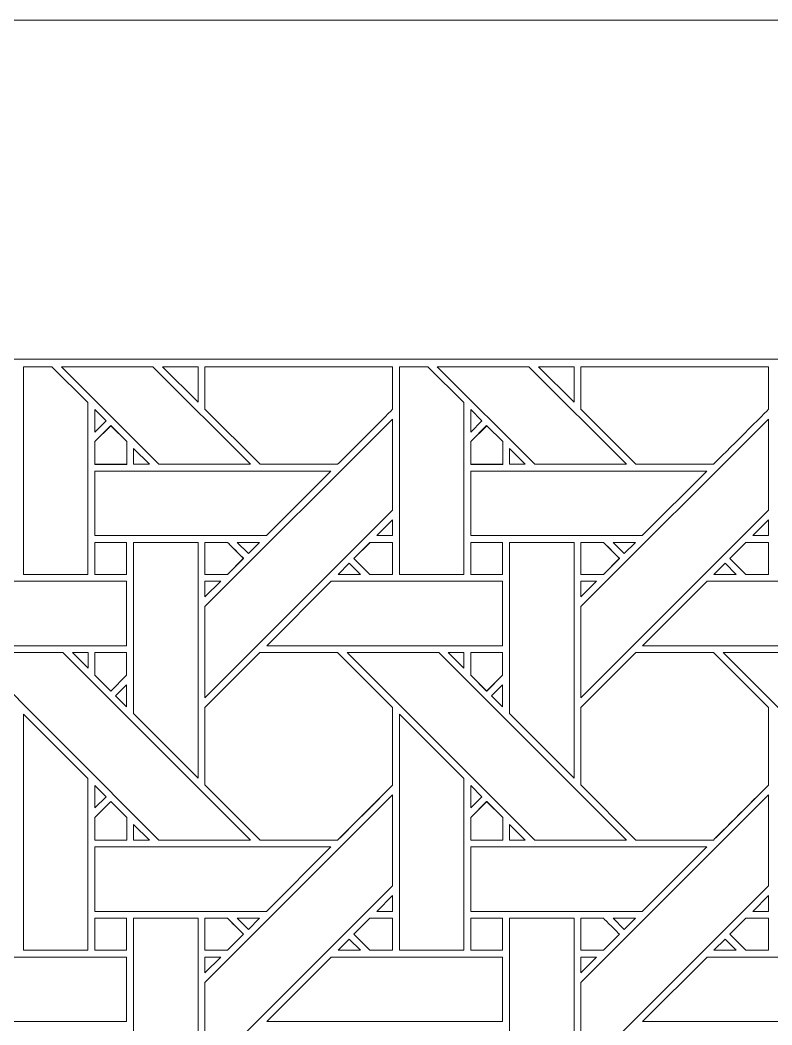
# Model space of a CAD drawing. Header units: inches. Extents: x 4.4 to 20.4, y 1.1 to 17.1.
# Drawn here: x 6.462 to 8.359, y 14.558 to 17.095 of the extents above; entities that cross this region are included whole.
import ezdxf

# ---------------------------------------------------------------- set-up
doc = ezdxf.new("R2010")
doc.units = ezdxf.units.IN
doc.header["$MEASUREMENT"] = 0
doc.layers.add('Design', color=7, linetype='Continuous', lineweight=0)

msp = doc.modelspace()

# ---------------------------------------------------------------- linework, layer by layer
at = {"layer": 'Design'}
for points, knots in [([(4.3829, 17.0948), (4.3829, 17.0948), (4.3829, 1.0948), (4.3829, 1.0948), (4.3829, 1.0948), (20.3829, 1.0948), (20.3829, 1.0948), (20.3829, 1.0948), (20.3829, 17.0948), (20.3829, 17.0948), (20.3829, 17.0948), (4.3829, 17.0948), (4.3829, 17.0948)], [0, 0, 0, 0, 1, 1, 1, 2, 2, 2, 3, 3, 3, 4, 4, 4, 4]), ([(19.3728, 16.2388), (19.3728, 16.2388), (5.2388, 16.2388), (5.2388, 16.2388), (5.2388, 16.2388), (5.2388, 1.9507), (5.2388, 1.9507), (5.2388, 1.9507), (19.5269, 1.9507), (19.5269, 1.9507), (19.5269, 1.9507), (19.5269, 16.2388), (19.5269, 16.2388), (19.5269, 16.2388), (19.3728, 16.2388), (19.3728, 16.2388)], [0, 0, 0, 0, 1, 1, 1, 2, 2, 2, 3, 3, 3, 4, 4, 4, 5, 5, 5, 5]), ([(6.6329, 15.6955), (6.6329, 15.6955), (6.4701, 15.6955), (6.4701, 15.6955), (6.4701, 15.6955), (6.4701, 16.2198), (6.4701, 16.2198), (6.4701, 16.2198), (6.5419, 16.2198), (6.5419, 16.2198), (6.5419, 16.2198), (6.6329, 16.1292), (6.6329, 16.1292), (6.6329, 16.1292), (6.6329, 15.6955), (6.6329, 15.6955)], [0, 0, 0, 0, 1, 1, 1, 2, 2, 2, 3, 3, 3, 4, 4, 4, 5, 5, 5, 5]), ([(7.043, 15.9735), (7.043, 15.9735), (6.812, 15.9735), (6.812, 15.9735), (6.812, 15.9735), (6.5658, 16.2198), (6.5658, 16.2198), (6.5658, 16.2198), (6.7968, 16.2198), (6.7968, 16.2198), (6.7968, 16.2198), (7.043, 15.9735), (7.043, 15.9735)], [0, 0, 0, 0, 1, 1, 1, 2, 2, 2, 3, 3, 3, 4, 4, 4, 4]), ([(6.9109, 16.2198), (6.9109, 16.2198), (6.9109, 16.1299), (6.9109, 16.1299), (6.9109, 16.1299), (6.821, 16.2198), (6.821, 16.2198), (6.821, 16.2198), (6.9109, 16.2198), (6.9109, 16.2198)], [0, 0, 0, 0, 1, 1, 1, 2, 2, 2, 3, 3, 3, 3]), ([(7.4016, 16.2198), (7.4016, 16.2198), (7.4016, 16.1123), (7.4016, 16.1123), (7.3838, 16.0943), (7.2719, 15.9827), (7.2629, 15.9736), (7.2629, 15.9736), (7.0672, 15.9736), (7.0672, 15.9736), (7.0672, 15.9736), (6.928, 16.1128), (6.928, 16.1128), (6.928, 16.1128), (6.928, 16.2198), (6.928, 16.2198), (6.928, 16.2198), (7.4016, 16.2198), (7.4016, 16.2198)], [0, 0, 0, 0, 1, 1, 1, 2, 2, 2, 3, 3, 3, 4, 4, 4, 5, 5, 5, 6, 6, 6, 6]), ([(6.928, 16.2198), (6.928, 16.2198), (7.4016, 16.2198), (7.4016, 16.2198), (7.4016, 16.2198), (7.4016, 16.1123), (7.4016, 16.1123), (7.3838, 16.0944), (7.272, 15.9825), (7.263, 15.9735), (7.263, 15.9735), (7.0673, 15.9735), (7.0673, 15.9735), (7.0673, 15.9735), (6.928, 16.1128), (6.928, 16.1128), (6.928, 16.1128), (6.928, 16.2198), (6.928, 16.2198)], [0, 0, 0, 0, 1, 1, 1, 2, 2, 2, 3, 3, 3, 4, 4, 4, 5, 5, 5, 6, 6, 6, 6]), ([(7.5816, 15.6955), (7.5816, 15.6955), (7.4188, 15.6955), (7.4188, 15.6955), (7.4188, 15.6955), (7.4188, 16.2198), (7.4188, 16.2198), (7.4188, 16.2198), (7.4907, 16.2198), (7.4907, 16.2198), (7.4907, 16.2198), (7.5816, 16.1292), (7.5816, 16.1292), (7.5816, 16.1292), (7.5816, 15.6955), (7.5816, 15.6955)], [0, 0, 0, 0, 1, 1, 1, 2, 2, 2, 3, 3, 3, 4, 4, 4, 5, 5, 5, 5]), ([(7.9918, 15.9735), (7.9918, 15.9735), (7.7607, 15.9735), (7.7607, 15.9735), (7.7607, 15.9735), (7.5145, 16.2198), (7.5145, 16.2198), (7.5145, 16.2198), (7.7455, 16.2198), (7.7455, 16.2198), (7.7455, 16.2198), (7.9918, 15.9735), (7.9918, 15.9735)], [0, 0, 0, 0, 1, 1, 1, 2, 2, 2, 3, 3, 3, 4, 4, 4, 4]), ([(7.8596, 16.2198), (7.8596, 16.2198), (7.8596, 16.1299), (7.8596, 16.1299), (7.8596, 16.1299), (7.7698, 16.2198), (7.7698, 16.2198), (7.7698, 16.2198), (7.8596, 16.2198), (7.8596, 16.2198)], [0, 0, 0, 0, 1, 1, 1, 2, 2, 2, 3, 3, 3, 3]), ([(8.3504, 16.2198), (8.3504, 16.2198), (8.3504, 16.1123), (8.3504, 16.1123), (8.3326, 16.0943), (8.2206, 15.9827), (8.2116, 15.9736), (8.2116, 15.9736), (8.0159, 15.9736), (8.0159, 15.9736), (8.0159, 15.9736), (7.8767, 16.1128), (7.8767, 16.1128), (7.8767, 16.1128), (7.8767, 16.2198), (7.8767, 16.2198), (7.8767, 16.2198), (8.3504, 16.2198), (8.3504, 16.2198)], [0, 0, 0, 0, 1, 1, 1, 2, 2, 2, 3, 3, 3, 4, 4, 4, 5, 5, 5, 6, 6, 6, 6]), ([(7.8767, 16.2198), (7.8767, 16.2198), (8.3504, 16.2198), (8.3504, 16.2198), (8.3504, 16.2198), (8.3504, 16.1123), (8.3504, 16.1123), (8.3325, 16.0942), (8.2206, 15.9825), (8.2117, 15.9735), (8.2117, 15.9735), (8.016, 15.9735), (8.016, 15.9735), (8.016, 15.9735), (7.8767, 16.1128), (7.8767, 16.1128), (7.8767, 16.1128), (7.8767, 16.2198), (7.8767, 16.2198)], [0, 0, 0, 0, 1, 1, 1, 2, 2, 2, 3, 3, 3, 4, 4, 4, 5, 5, 5, 6, 6, 6, 6]), ([(6.6502, 16.0549), (6.6502, 16.0549), (6.6502, 16.1117), (6.6502, 16.1117), (6.6502, 16.1117), (6.6784, 16.0831), (6.6784, 16.0831), (6.6784, 16.0831), (6.6502, 16.0549), (6.6502, 16.0549)], [0, 0, 0, 0, 1, 1, 1, 2, 2, 2, 3, 3, 3, 3]), ([(7.5989, 16.0549), (7.5989, 16.0549), (7.5989, 16.1117), (7.5989, 16.1117), (7.5989, 16.1117), (7.6271, 16.0831), (7.6271, 16.0831), (7.6271, 16.0831), (7.5989, 16.0549), (7.5989, 16.0549)], [0, 0, 0, 0, 1, 1, 1, 2, 2, 2, 3, 3, 3, 3]), ([(7.4017, 16.0878), (7.4017, 16.0878), (7.4017, 15.8577), (7.4017, 15.8577), (7.4017, 15.8577), (6.928, 15.3841), (6.928, 15.3841), (6.928, 15.3841), (6.928, 15.6142), (6.928, 15.6142), (6.928, 15.6142), (7.4017, 16.0878), (7.4017, 16.0878)], [0, 0, 0, 0, 1, 1, 1, 2, 2, 2, 3, 3, 3, 4, 4, 4, 4]), ([(8.3504, 16.0878), (8.3504, 16.0878), (8.3504, 15.8577), (8.3504, 15.8577), (8.3504, 15.8577), (7.8768, 15.3841), (7.8768, 15.3841), (7.8768, 15.3841), (7.8768, 15.6142), (7.8768, 15.6142), (7.8768, 15.6142), (8.3504, 16.0878), (8.3504, 16.0878)], [0, 0, 0, 0, 1, 1, 1, 2, 2, 2, 3, 3, 3, 4, 4, 4, 4]), ([(6.6501, 15.9734), (6.6501, 15.9734), (6.6501, 16.0307), (6.6501, 16.0307), (6.6501, 16.0307), (6.6904, 16.071), (6.6904, 16.071), (6.6904, 16.071), (6.7307, 16.0307), (6.7307, 16.0307), (6.7307, 16.0307), (6.7307, 15.9734), (6.7307, 15.9734), (6.7307, 15.9734), (6.6501, 15.9734), (6.6501, 15.9734)], [0, 0, 0, 0, 1, 1, 1, 2, 2, 2, 3, 3, 3, 4, 4, 4, 5, 5, 5, 5]), ([(6.6905, 16.0709), (6.6905, 16.0709), (6.7308, 16.0306), (6.7308, 16.0306), (6.7308, 16.0306), (6.7308, 15.9733), (6.7308, 15.9733), (6.7308, 15.9733), (6.6502, 15.9733), (6.6502, 15.9733), (6.6502, 15.9733), (6.6502, 16.0306), (6.6502, 16.0306), (6.6502, 16.0306), (6.6905, 16.0709), (6.6905, 16.0709)], [0, 0, 0, 0, 1, 1, 1, 2, 2, 2, 3, 3, 3, 4, 4, 4, 5, 5, 5, 5]), ([(7.6795, 15.9734), (7.6795, 15.9734), (7.5988, 15.9734), (7.5988, 15.9734), (7.5988, 15.9734), (7.5988, 16.0307), (7.5988, 16.0307), (7.5988, 16.0307), (7.6391, 16.071), (7.6391, 16.071), (7.6391, 16.071), (7.6795, 16.0307), (7.6795, 16.0307), (7.6795, 16.0307), (7.6795, 15.9734), (7.6795, 15.9734)], [0, 0, 0, 0, 1, 1, 1, 2, 2, 2, 3, 3, 3, 4, 4, 4, 5, 5, 5, 5]), ([(7.6392, 16.0709), (7.6392, 16.0709), (7.6796, 16.0306), (7.6796, 16.0306), (7.6796, 16.0306), (7.6796, 15.9733), (7.6796, 15.9733), (7.6796, 15.9733), (7.5989, 15.9733), (7.5989, 15.9733), (7.5989, 15.9733), (7.5989, 16.0306), (7.5989, 16.0306), (7.5989, 16.0306), (7.6392, 16.0709), (7.6392, 16.0709)], [0, 0, 0, 0, 1, 1, 1, 2, 2, 2, 3, 3, 3, 4, 4, 4, 5, 5, 5, 5]), ([(6.7481, 15.9735), (6.7481, 15.9735), (6.7481, 16.0133), (6.7481, 16.0133), (6.7481, 16.0133), (6.7878, 15.9735), (6.7878, 15.9735), (6.7878, 15.9735), (6.7481, 15.9735), (6.7481, 15.9735)], [0, 0, 0, 0, 1, 1, 1, 2, 2, 2, 3, 3, 3, 3]), ([(7.6968, 15.9735), (7.6968, 15.9735), (7.6968, 16.0133), (7.6968, 16.0133), (7.6968, 16.0133), (7.7365, 15.9735), (7.7365, 15.9735), (7.7365, 15.9735), (7.6968, 15.9735), (7.6968, 15.9735)], [0, 0, 0, 0, 1, 1, 1, 2, 2, 2, 3, 3, 3, 3]), ([(7.2459, 15.9562), (7.2459, 15.9562), (7.0832, 15.7936), (7.0832, 15.7936), (7.0832, 15.7936), (6.6502, 15.7936), (6.6502, 15.7936), (6.6502, 15.7936), (6.6502, 15.9562), (6.6502, 15.9562), (6.6502, 15.9562), (7.2459, 15.9562), (7.2459, 15.9562)], [0, 0, 0, 0, 1, 1, 1, 2, 2, 2, 3, 3, 3, 4, 4, 4, 4]), ([(8.1946, 15.9562), (8.1946, 15.9562), (8.0319, 15.7936), (8.0319, 15.7936), (8.0319, 15.7936), (7.5989, 15.7936), (7.5989, 15.7936), (7.5989, 15.7936), (7.5989, 15.9562), (7.5989, 15.9562), (7.5989, 15.9562), (8.1946, 15.9562), (8.1946, 15.9562)], [0, 0, 0, 0, 1, 1, 1, 2, 2, 2, 3, 3, 3, 4, 4, 4, 4]), ([(7.3619, 15.7936), (7.3619, 15.7936), (7.4017, 15.8333), (7.4017, 15.8333), (7.4017, 15.8333), (7.4017, 15.7936), (7.4017, 15.7936), (7.4017, 15.7936), (7.3619, 15.7936), (7.3619, 15.7936)], [0, 0, 0, 0, 1, 1, 1, 2, 2, 2, 3, 3, 3, 3]), ([(8.3107, 15.7936), (8.3107, 15.7936), (8.3504, 15.8333), (8.3504, 15.8333), (8.3504, 15.8333), (8.3504, 15.7936), (8.3504, 15.7936), (8.3504, 15.7936), (8.3107, 15.7936), (8.3107, 15.7936)], [0, 0, 0, 0, 1, 1, 1, 2, 2, 2, 3, 3, 3, 3]), ([(6.7303, 15.7764), (6.7303, 15.7764), (6.7303, 15.6956), (6.7303, 15.6956), (6.7303, 15.6956), (6.6501, 15.6956), (6.6501, 15.6956), (6.6501, 15.6956), (6.6501, 15.7764), (6.6501, 15.7764), (6.6501, 15.7764), (6.7303, 15.7764), (6.7303, 15.7764)], [0, 0, 0, 0, 1, 1, 1, 2, 2, 2, 3, 3, 3, 4, 4, 4, 4]), ([(6.7304, 15.7763), (6.7304, 15.7763), (6.7304, 15.6955), (6.7304, 15.6955), (6.7304, 15.6955), (6.6502, 15.6955), (6.6502, 15.6955), (6.6502, 15.6955), (6.6502, 15.7763), (6.6502, 15.7763), (6.6502, 15.7763), (6.7304, 15.7763), (6.7304, 15.7763)], [0, 0, 0, 0, 1, 1, 1, 2, 2, 2, 3, 3, 3, 4, 4, 4, 4]), ([(6.748, 15.3441), (6.748, 15.3441), (6.748, 15.7763), (6.748, 15.7763), (6.748, 15.7763), (6.9109, 15.7763), (6.9109, 15.7763), (6.9109, 15.7763), (6.9109, 15.1812), (6.9109, 15.1812), (6.9109, 15.1812), (6.748, 15.3441), (6.748, 15.3441)], [0, 0, 0, 0, 1, 1, 1, 2, 2, 2, 3, 3, 3, 4, 4, 4, 4]), ([(6.9279, 15.6956), (6.9279, 15.6956), (6.9279, 15.7764), (6.9279, 15.7764), (6.9279, 15.7764), (6.985, 15.7764), (6.985, 15.7764), (6.9901, 15.7713), (7.0209, 15.7405), (7.0253, 15.7361), (7.0253, 15.7361), (6.9849, 15.6956), (6.9849, 15.6956), (6.9849, 15.6956), (6.9279, 15.6956), (6.9279, 15.6956)], [0, 0, 0, 0, 1, 1, 1, 2, 2, 2, 3, 3, 3, 4, 4, 4, 5, 5, 5, 5]), ([(7.0103, 15.7511), (7.0103, 15.7511), (7.0254, 15.7359), (7.0254, 15.7359), (7.0254, 15.7359), (6.985, 15.6955), (6.985, 15.6955), (6.985, 15.6955), (6.928, 15.6955), (6.928, 15.6955), (6.928, 15.6955), (6.928, 15.7763), (6.928, 15.7763), (6.928, 15.7763), (6.9851, 15.7763), (6.9851, 15.7763), (6.9906, 15.7708), (7.0008, 15.7606), (7.0103, 15.7511)], [0, 0, 0, 0, 1, 1, 1, 2, 2, 2, 3, 3, 3, 4, 4, 4, 5, 5, 5, 6, 6, 6, 6]), ([(7.0095, 15.7763), (7.0095, 15.7763), (7.0659, 15.7763), (7.0659, 15.7763), (7.0659, 15.7763), (7.0376, 15.7481), (7.0376, 15.7481), (7.0376, 15.7481), (7.0095, 15.7763), (7.0095, 15.7763)], [0, 0, 0, 0, 1, 1, 1, 2, 2, 2, 3, 3, 3, 3]), ([(7.4016, 15.6956), (7.4016, 15.6956), (7.3445, 15.6956), (7.3445, 15.6956), (7.3445, 15.6956), (7.3041, 15.736), (7.3041, 15.736), (7.3041, 15.736), (7.3446, 15.7764), (7.3446, 15.7764), (7.3446, 15.7764), (7.4016, 15.7764), (7.4016, 15.7764), (7.4016, 15.7764), (7.4016, 15.6956), (7.4016, 15.6956)], [0, 0, 0, 0, 1, 1, 1, 2, 2, 2, 3, 3, 3, 4, 4, 4, 5, 5, 5, 5]), ([(7.3042, 15.7359), (7.3042, 15.7359), (7.3447, 15.7763), (7.3447, 15.7763), (7.3447, 15.7763), (7.4017, 15.7763), (7.4017, 15.7763), (7.4017, 15.7763), (7.4017, 15.6955), (7.4017, 15.6955), (7.4017, 15.6955), (7.3446, 15.6955), (7.3446, 15.6955), (7.3446, 15.6955), (7.3042, 15.7359), (7.3042, 15.7359)], [0, 0, 0, 0, 1, 1, 1, 2, 2, 2, 3, 3, 3, 4, 4, 4, 5, 5, 5, 5]), ([(7.6791, 15.7764), (7.6791, 15.7764), (7.6791, 15.6956), (7.6791, 15.6956), (7.6791, 15.6956), (7.5988, 15.6956), (7.5988, 15.6956), (7.5988, 15.6956), (7.5988, 15.7764), (7.5988, 15.7764), (7.5988, 15.7764), (7.6791, 15.7764), (7.6791, 15.7764)], [0, 0, 0, 0, 1, 1, 1, 2, 2, 2, 3, 3, 3, 4, 4, 4, 4]), ([(7.6792, 15.6955), (7.6792, 15.6955), (7.5989, 15.6955), (7.5989, 15.6955), (7.5989, 15.6955), (7.5989, 15.7763), (7.5989, 15.7763), (7.5989, 15.7763), (7.6792, 15.7763), (7.6792, 15.7763), (7.6792, 15.7763), (7.6792, 15.6955), (7.6792, 15.6955)], [0, 0, 0, 0, 1, 1, 1, 2, 2, 2, 3, 3, 3, 4, 4, 4, 4]), ([(7.6967, 15.3441), (7.6967, 15.3441), (7.6967, 15.7763), (7.6967, 15.7763), (7.6967, 15.7763), (7.8596, 15.7763), (7.8596, 15.7763), (7.8596, 15.7763), (7.8596, 15.1812), (7.8596, 15.1812), (7.8596, 15.1812), (7.6967, 15.3441), (7.6967, 15.3441)], [0, 0, 0, 0, 1, 1, 1, 2, 2, 2, 3, 3, 3, 4, 4, 4, 4]), ([(7.9336, 15.6956), (7.9336, 15.6956), (7.8767, 15.6956), (7.8767, 15.6956), (7.8767, 15.6956), (7.8767, 15.7764), (7.8767, 15.7764), (7.8767, 15.7764), (7.9337, 15.7764), (7.9337, 15.7764), (7.9389, 15.7713), (7.9696, 15.7405), (7.9741, 15.7361), (7.9741, 15.7361), (7.9336, 15.6956), (7.9336, 15.6956)], [0, 0, 0, 0, 1, 1, 1, 2, 2, 2, 3, 3, 3, 4, 4, 4, 5, 5, 5, 5]), ([(7.9583, 15.7518), (7.9583, 15.7518), (7.9742, 15.7359), (7.9742, 15.7359), (7.9742, 15.7359), (7.9337, 15.6955), (7.9337, 15.6955), (7.9337, 15.6955), (7.8768, 15.6955), (7.8768, 15.6955), (7.8768, 15.6955), (7.8768, 15.7763), (7.8768, 15.7763), (7.8768, 15.7763), (7.9338, 15.7763), (7.9338, 15.7763), (7.9392, 15.771), (7.949, 15.7611), (7.9583, 15.7518)], [0, 0, 0, 0, 1, 1, 1, 2, 2, 2, 3, 3, 3, 4, 4, 4, 5, 5, 5, 6, 6, 6, 6]), ([(7.9582, 15.7763), (7.9582, 15.7763), (8.0146, 15.7763), (8.0146, 15.7763), (8.0146, 15.7763), (7.9864, 15.7481), (7.9864, 15.7481), (7.9864, 15.7481), (7.9582, 15.7763), (7.9582, 15.7763)], [0, 0, 0, 0, 1, 1, 1, 2, 2, 2, 3, 3, 3, 3]), ([(8.2933, 15.6956), (8.2933, 15.6956), (8.2529, 15.736), (8.2529, 15.736), (8.2529, 15.736), (8.2933, 15.7764), (8.2933, 15.7764), (8.2933, 15.7764), (8.3504, 15.7764), (8.3504, 15.7764), (8.3504, 15.7764), (8.3504, 15.6956), (8.3504, 15.6956), (8.3504, 15.6956), (8.2933, 15.6956), (8.2933, 15.6956)], [0, 0, 0, 0, 1, 1, 1, 2, 2, 2, 3, 3, 3, 4, 4, 4, 5, 5, 5, 5]), ([(8.253, 15.7359), (8.253, 15.7359), (8.2933, 15.7764), (8.2933, 15.7764), (8.2933, 15.7764), (8.3504, 15.7764), (8.3504, 15.7764), (8.3504, 15.7764), (8.3504, 15.6956), (8.3504, 15.6956), (8.3504, 15.6956), (8.2933, 15.6956), (8.2933, 15.6956), (8.2933, 15.6956), (8.253, 15.7359), (8.253, 15.7359)], [0, 0, 0, 0, 1, 1, 1, 2, 2, 2, 3, 3, 3, 4, 4, 4, 5, 5, 5, 5]), ([(7.3204, 15.6955), (7.3204, 15.6955), (7.2639, 15.6955), (7.2639, 15.6955), (7.2639, 15.6955), (7.2921, 15.7238), (7.2921, 15.7238), (7.2921, 15.7238), (7.3204, 15.6955), (7.3204, 15.6955)], [0, 0, 0, 0, 1, 1, 1, 2, 2, 2, 3, 3, 3, 3]), ([(8.2691, 15.6955), (8.2691, 15.6955), (8.2126, 15.6955), (8.2126, 15.6955), (8.2126, 15.6955), (8.2408, 15.7238), (8.2408, 15.7238), (8.2408, 15.7238), (8.2691, 15.6955), (8.2691, 15.6955)], [0, 0, 0, 0, 1, 1, 1, 2, 2, 2, 3, 3, 3, 3]), ([(6.7304, 15.6784), (6.7304, 15.6784), (6.7304, 15.5155), (6.7304, 15.5155), (6.7304, 15.5155), (6.1351, 15.5155), (6.1351, 15.5155), (6.1351, 15.5155), (6.298, 15.6784), (6.298, 15.6784), (6.298, 15.6784), (6.7304, 15.6784), (6.7304, 15.6784)], [0, 0, 0, 0, 1, 1, 1, 2, 2, 2, 3, 3, 3, 4, 4, 4, 4]), ([(6.9679, 15.6784), (6.9679, 15.6784), (6.928, 15.6385), (6.928, 15.6385), (6.928, 15.6385), (6.928, 15.6784), (6.928, 15.6784), (6.928, 15.6784), (6.9679, 15.6784), (6.9679, 15.6784)], [0, 0, 0, 0, 1, 1, 1, 2, 2, 2, 3, 3, 3, 3]), ([(7.6792, 15.6784), (7.6792, 15.6784), (7.6792, 15.5155), (7.6792, 15.5155), (7.6792, 15.5155), (7.0839, 15.5155), (7.0839, 15.5155), (7.0839, 15.5155), (7.2467, 15.6784), (7.2467, 15.6784), (7.2467, 15.6784), (7.6792, 15.6784), (7.6792, 15.6784)], [0, 0, 0, 0, 1, 1, 1, 2, 2, 2, 3, 3, 3, 4, 4, 4, 4]), ([(7.9166, 15.6784), (7.9166, 15.6784), (7.8768, 15.6385), (7.8768, 15.6385), (7.8768, 15.6385), (7.8768, 15.6784), (7.8768, 15.6784), (7.8768, 15.6784), (7.9166, 15.6784), (7.9166, 15.6784)], [0, 0, 0, 0, 1, 1, 1, 2, 2, 2, 3, 3, 3, 3]), ([(8.6279, 15.6784), (8.6279, 15.6784), (8.6279, 15.5155), (8.6279, 15.5155), (8.6279, 15.5155), (8.0326, 15.5155), (8.0326, 15.5155), (8.0326, 15.5155), (8.1954, 15.6784), (8.1954, 15.6784), (8.1954, 15.6784), (8.6279, 15.6784), (8.6279, 15.6784)], [0, 0, 0, 0, 1, 1, 1, 2, 2, 2, 3, 3, 3, 4, 4, 4, 4]), ([(7.043, 15.0248), (7.043, 15.0248), (6.812, 15.0248), (6.812, 15.0248), (6.812, 15.0248), (6.3385, 15.4984), (6.3385, 15.4984), (6.3385, 15.4984), (6.5694, 15.4984), (6.5694, 15.4984), (6.5694, 15.4984), (7.043, 15.0248), (7.043, 15.0248)], [0, 0, 0, 0, 1, 1, 1, 2, 2, 2, 3, 3, 3, 4, 4, 4, 4]), ([(6.5935, 15.4984), (6.5935, 15.4984), (6.633, 15.4984), (6.633, 15.4984), (6.633, 15.4984), (6.633, 15.4586), (6.633, 15.4586), (6.633, 15.4586), (6.5935, 15.4984), (6.5935, 15.4984)], [0, 0, 0, 0, 1, 1, 1, 2, 2, 2, 3, 3, 3, 3]), ([(6.7303, 15.4985), (6.7303, 15.4985), (6.7303, 15.4409), (6.7303, 15.4409), (6.7303, 15.4409), (6.6904, 15.401), (6.6904, 15.401), (6.6904, 15.401), (6.65, 15.4413), (6.65, 15.4413), (6.65, 15.4413), (6.65, 15.4985), (6.65, 15.4985), (6.65, 15.4985), (6.7303, 15.4985), (6.7303, 15.4985)], [0, 0, 0, 0, 1, 1, 1, 2, 2, 2, 3, 3, 3, 4, 4, 4, 5, 5, 5, 5]), ([(6.6905, 15.4009), (6.6905, 15.4009), (6.6502, 15.4412), (6.6502, 15.4412), (6.6502, 15.4412), (6.6502, 15.4984), (6.6502, 15.4984), (6.6502, 15.4984), (6.7304, 15.4984), (6.7304, 15.4984), (6.7304, 15.4984), (6.7304, 15.4408), (6.7304, 15.4408), (6.7304, 15.4408), (6.6905, 15.4009), (6.6905, 15.4009)], [0, 0, 0, 0, 1, 1, 1, 2, 2, 2, 3, 3, 3, 4, 4, 4, 5, 5, 5, 5]), ([(7.0666, 15.4985), (7.0666, 15.4985), (7.2628, 15.4985), (7.2628, 15.4985), (7.2628, 15.4985), (7.4016, 15.3598), (7.4016, 15.3598), (7.4016, 15.3598), (7.4016, 15.1636), (7.4016, 15.1636), (7.3838, 15.1457), (7.2719, 15.0339), (7.2629, 15.0249), (7.2629, 15.0249), (7.0672, 15.0249), (7.0672, 15.0249), (7.0672, 15.0249), (6.9279, 15.1641), (6.9279, 15.1641), (6.9279, 15.1641), (6.9279, 15.3598), (6.9279, 15.3598), (6.9279, 15.3598), (7.0666, 15.4985), (7.0666, 15.4985)], [0, 0, 0, 0, 1, 1, 1, 2, 2, 2, 3, 3, 3, 4, 4, 4, 5, 5, 5, 6, 6, 6, 7, 7, 7, 8, 8, 8, 8]), ([(7.0667, 15.4984), (7.0667, 15.4984), (7.2629, 15.4984), (7.2629, 15.4984), (7.2629, 15.4984), (7.4017, 15.3597), (7.4017, 15.3597), (7.4017, 15.3597), (7.4017, 15.1635), (7.4017, 15.1635), (7.3836, 15.1452), (7.2717, 15.0335), (7.263, 15.0248), (7.263, 15.0248), (7.0673, 15.0248), (7.0673, 15.0248), (7.0673, 15.0248), (6.928, 15.164), (6.928, 15.164), (6.928, 15.164), (6.928, 15.3597), (6.928, 15.3597), (6.928, 15.3597), (7.0667, 15.4984), (7.0667, 15.4984)], [0, 0, 0, 0, 1, 1, 1, 2, 2, 2, 3, 3, 3, 4, 4, 4, 5, 5, 5, 6, 6, 6, 7, 7, 7, 8, 8, 8, 8]), ([(7.9918, 15.0248), (7.9918, 15.0248), (7.7607, 15.0248), (7.7607, 15.0248), (7.7607, 15.0248), (7.2872, 15.4984), (7.2872, 15.4984), (7.2872, 15.4984), (7.5181, 15.4984), (7.5181, 15.4984), (7.5181, 15.4984), (7.9918, 15.0248), (7.9918, 15.0248)], [0, 0, 0, 0, 1, 1, 1, 2, 2, 2, 3, 3, 3, 4, 4, 4, 4]), ([(7.5422, 15.4984), (7.5422, 15.4984), (7.5817, 15.4984), (7.5817, 15.4984), (7.5817, 15.4984), (7.5817, 15.4586), (7.5817, 15.4586), (7.5817, 15.4586), (7.5422, 15.4984), (7.5422, 15.4984)], [0, 0, 0, 0, 1, 1, 1, 2, 2, 2, 3, 3, 3, 3]), ([(7.6791, 15.4985), (7.6791, 15.4985), (7.6791, 15.4409), (7.6791, 15.4409), (7.6791, 15.4409), (7.6391, 15.401), (7.6391, 15.401), (7.6391, 15.401), (7.5988, 15.4413), (7.5988, 15.4413), (7.5988, 15.4413), (7.5988, 15.4985), (7.5988, 15.4985), (7.5988, 15.4985), (7.6791, 15.4985), (7.6791, 15.4985)], [0, 0, 0, 0, 1, 1, 1, 2, 2, 2, 3, 3, 3, 4, 4, 4, 5, 5, 5, 5]), ([(7.6392, 15.4009), (7.6392, 15.4009), (7.5989, 15.4412), (7.5989, 15.4412), (7.5989, 15.4412), (7.5989, 15.4984), (7.5989, 15.4984), (7.5989, 15.4984), (7.6792, 15.4984), (7.6792, 15.4984), (7.6792, 15.4984), (7.6792, 15.4408), (7.6792, 15.4408), (7.6792, 15.4408), (7.6392, 15.4009), (7.6392, 15.4009)], [0, 0, 0, 0, 1, 1, 1, 2, 2, 2, 3, 3, 3, 4, 4, 4, 5, 5, 5, 5]), ([(8.2116, 15.0249), (8.2116, 15.0249), (8.0159, 15.0249), (8.0159, 15.0249), (8.0159, 15.0249), (7.8767, 15.1641), (7.8767, 15.1641), (7.8767, 15.1641), (7.8767, 15.3597), (7.8767, 15.3597), (7.8767, 15.3597), (8.0154, 15.4985), (8.0154, 15.4985), (8.0154, 15.4985), (8.2117, 15.4985), (8.2117, 15.4985), (8.2117, 15.4985), (8.3504, 15.3597), (8.3504, 15.3597), (8.3504, 15.3597), (8.3504, 15.1635), (8.3504, 15.1635), (8.3326, 15.1456), (8.2206, 15.0339), (8.2116, 15.0249)], [0, 0, 0, 0, 1, 1, 1, 2, 2, 2, 3, 3, 3, 4, 4, 4, 5, 5, 5, 6, 6, 6, 7, 7, 7, 8, 8, 8, 8]), ([(8.0154, 15.4985), (8.0154, 15.4985), (8.2117, 15.4985), (8.2117, 15.4985), (8.2117, 15.4985), (8.3504, 15.3597), (8.3504, 15.3597), (8.3504, 15.3597), (8.3504, 15.1635), (8.3504, 15.1635), (8.3324, 15.1454), (8.2206, 15.0337), (8.2117, 15.0248), (8.2117, 15.0248), (8.016, 15.0248), (8.016, 15.0248), (8.016, 15.0248), (7.8767, 15.1641), (7.8767, 15.1641), (7.8767, 15.1641), (7.8767, 15.3597), (7.8767, 15.3597), (7.8767, 15.3597), (8.0154, 15.4985), (8.0154, 15.4985)], [0, 0, 0, 0, 1, 1, 1, 2, 2, 2, 3, 3, 3, 4, 4, 4, 5, 5, 5, 6, 6, 6, 7, 7, 7, 8, 8, 8, 8]), ([(8.9405, 15.0248), (8.9405, 15.0248), (8.7095, 15.0248), (8.7095, 15.0248), (8.7095, 15.0248), (8.2359, 15.4984), (8.2359, 15.4984), (8.2359, 15.4984), (8.4669, 15.4984), (8.4669, 15.4984), (8.4669, 15.4984), (8.9405, 15.0248), (8.9405, 15.0248)], [0, 0, 0, 0, 1, 1, 1, 2, 2, 2, 3, 3, 3, 4, 4, 4, 4]), ([(6.7304, 15.4166), (6.7304, 15.4166), (6.7304, 15.3614), (6.7304, 15.3614), (6.7304, 15.3614), (6.7027, 15.3888), (6.7027, 15.3888), (6.7027, 15.3888), (6.7304, 15.4166), (6.7304, 15.4166)], [0, 0, 0, 0, 1, 1, 1, 2, 2, 2, 3, 3, 3, 3]), ([(7.6792, 15.4166), (7.6792, 15.4166), (7.6792, 15.3614), (7.6792, 15.3614), (7.6792, 15.3614), (7.6514, 15.3888), (7.6514, 15.3888), (7.6514, 15.3888), (7.6792, 15.4166), (7.6792, 15.4166)], [0, 0, 0, 0, 1, 1, 1, 2, 2, 2, 3, 3, 3, 3]), ([(6.4701, 14.7468), (6.4701, 14.7468), (6.4701, 15.3426), (6.4701, 15.3426), (6.4701, 15.3426), (6.6329, 15.1805), (6.6329, 15.1805), (6.6329, 15.1805), (6.6329, 14.7468), (6.6329, 14.7468), (6.6329, 14.7468), (6.4701, 14.7468), (6.4701, 14.7468)], [0, 0, 0, 0, 1, 1, 1, 2, 2, 2, 3, 3, 3, 4, 4, 4, 4]), ([(7.4188, 14.7468), (7.4188, 14.7468), (7.4188, 15.3426), (7.4188, 15.3426), (7.4188, 15.3426), (7.5816, 15.1805), (7.5816, 15.1805), (7.5816, 15.1805), (7.5816, 14.7468), (7.5816, 14.7468), (7.5816, 14.7468), (7.4188, 14.7468), (7.4188, 14.7468)], [0, 0, 0, 0, 1, 1, 1, 2, 2, 2, 3, 3, 3, 4, 4, 4, 4]), ([(6.6502, 15.1062), (6.6502, 15.1062), (6.6502, 15.163), (6.6502, 15.163), (6.6502, 15.163), (6.6784, 15.1344), (6.6784, 15.1344), (6.6784, 15.1344), (6.6502, 15.1062), (6.6502, 15.1062)], [0, 0, 0, 0, 1, 1, 1, 2, 2, 2, 3, 3, 3, 3]), ([(7.5989, 15.1062), (7.5989, 15.1062), (7.5989, 15.163), (7.5989, 15.163), (7.5989, 15.163), (7.6271, 15.1344), (7.6271, 15.1344), (7.6271, 15.1344), (7.5989, 15.1062), (7.5989, 15.1062)], [0, 0, 0, 0, 1, 1, 1, 2, 2, 2, 3, 3, 3, 3]), ([(6.6501, 15.0247), (6.6501, 15.0247), (6.6501, 15.0819), (6.6501, 15.0819), (6.6501, 15.0819), (6.6904, 15.1223), (6.6904, 15.1223), (6.6904, 15.1223), (6.7307, 15.0819), (6.7307, 15.0819), (6.7307, 15.0819), (6.7307, 15.0247), (6.7307, 15.0247), (6.7307, 15.0247), (6.6501, 15.0247), (6.6501, 15.0247)], [0, 0, 0, 0, 1, 1, 1, 2, 2, 2, 3, 3, 3, 4, 4, 4, 5, 5, 5, 5]), ([(6.6905, 15.1222), (6.6905, 15.1222), (6.7308, 15.0818), (6.7308, 15.0818), (6.7308, 15.0818), (6.7308, 15.0245), (6.7308, 15.0245), (6.7308, 15.0245), (6.6502, 15.0245), (6.6502, 15.0245), (6.6502, 15.0245), (6.6502, 15.0818), (6.6502, 15.0818), (6.6502, 15.0818), (6.6905, 15.1222), (6.6905, 15.1222)], [0, 0, 0, 0, 1, 1, 1, 2, 2, 2, 3, 3, 3, 4, 4, 4, 5, 5, 5, 5]), ([(7.4017, 14.909), (7.4017, 14.909), (6.928, 14.4354), (6.928, 14.4354), (6.928, 14.4354), (6.928, 14.6654), (6.928, 14.6654), (6.928, 14.6654), (7.4017, 15.139), (7.4017, 15.139), (7.4017, 15.139), (7.4017, 14.909), (7.4017, 14.909)], [0, 0, 0, 0, 1, 1, 1, 2, 2, 2, 3, 3, 3, 4, 4, 4, 4]), ([(7.5988, 15.0247), (7.5988, 15.0247), (7.5988, 15.0819), (7.5988, 15.0819), (7.5988, 15.0819), (7.6391, 15.1223), (7.6391, 15.1223), (7.6391, 15.1223), (7.6795, 15.0819), (7.6795, 15.0819), (7.6795, 15.0819), (7.6795, 15.0247), (7.6795, 15.0247), (7.6795, 15.0247), (7.5988, 15.0247), (7.5988, 15.0247)], [0, 0, 0, 0, 1, 1, 1, 2, 2, 2, 3, 3, 3, 4, 4, 4, 5, 5, 5, 5]), ([(7.6392, 15.1222), (7.6392, 15.1222), (7.6796, 15.0818), (7.6796, 15.0818), (7.6796, 15.0818), (7.6796, 15.0245), (7.6796, 15.0245), (7.6796, 15.0245), (7.5989, 15.0245), (7.5989, 15.0245), (7.5989, 15.0245), (7.5989, 15.0818), (7.5989, 15.0818), (7.5989, 15.0818), (7.6392, 15.1222), (7.6392, 15.1222)], [0, 0, 0, 0, 1, 1, 1, 2, 2, 2, 3, 3, 3, 4, 4, 4, 5, 5, 5, 5]), ([(8.3504, 14.909), (8.3504, 14.909), (7.8768, 14.4354), (7.8768, 14.4354), (7.8768, 14.4354), (7.8768, 14.6655), (7.8768, 14.6655), (7.8768, 14.6655), (8.3504, 15.139), (8.3504, 15.139), (8.3504, 15.139), (8.3504, 14.909), (8.3504, 14.909)], [0, 0, 0, 0, 1, 1, 1, 2, 2, 2, 3, 3, 3, 4, 4, 4, 4]), ([(6.7481, 15.0248), (6.7481, 15.0248), (6.7481, 15.0646), (6.7481, 15.0646), (6.7481, 15.0646), (6.7878, 15.0248), (6.7878, 15.0248), (6.7878, 15.0248), (6.7481, 15.0248), (6.7481, 15.0248)], [0, 0, 0, 0, 1, 1, 1, 2, 2, 2, 3, 3, 3, 3]), ([(7.6968, 15.0248), (7.6968, 15.0248), (7.6968, 15.0646), (7.6968, 15.0646), (7.6968, 15.0646), (7.7365, 15.0248), (7.7365, 15.0248), (7.7365, 15.0248), (7.6968, 15.0248), (7.6968, 15.0248)], [0, 0, 0, 0, 1, 1, 1, 2, 2, 2, 3, 3, 3, 3]), ([(7.2459, 15.0075), (7.2459, 15.0075), (7.0831, 14.8448), (7.0831, 14.8448), (7.0831, 14.8448), (6.6502, 14.8448), (6.6502, 14.8448), (6.6502, 14.8448), (6.6502, 15.0075), (6.6502, 15.0075), (6.6502, 15.0075), (7.2459, 15.0075), (7.2459, 15.0075)], [0, 0, 0, 0, 1, 1, 1, 2, 2, 2, 3, 3, 3, 4, 4, 4, 4]), ([(8.1946, 15.0075), (8.1946, 15.0075), (8.0319, 14.8448), (8.0319, 14.8448), (8.0319, 14.8448), (7.5989, 14.8448), (7.5989, 14.8448), (7.5989, 14.8448), (7.5989, 15.0075), (7.5989, 15.0075), (7.5989, 15.0075), (8.1946, 15.0075), (8.1946, 15.0075)], [0, 0, 0, 0, 1, 1, 1, 2, 2, 2, 3, 3, 3, 4, 4, 4, 4]), ([(7.4017, 14.8449), (7.4017, 14.8449), (7.3619, 14.8449), (7.3619, 14.8449), (7.3619, 14.8449), (7.4017, 14.8846), (7.4017, 14.8846), (7.4017, 14.8846), (7.4017, 14.8449), (7.4017, 14.8449)], [0, 0, 0, 0, 1, 1, 1, 2, 2, 2, 3, 3, 3, 3]), ([(8.3504, 14.8449), (8.3504, 14.8449), (8.3107, 14.8449), (8.3107, 14.8449), (8.3107, 14.8449), (8.3504, 14.8846), (8.3504, 14.8846), (8.3504, 14.8846), (8.3504, 14.8449), (8.3504, 14.8449)], [0, 0, 0, 0, 1, 1, 1, 2, 2, 2, 3, 3, 3, 3]), ([(6.7303, 14.7469), (6.7303, 14.7469), (6.6501, 14.7469), (6.6501, 14.7469), (6.6501, 14.7469), (6.6501, 14.8277), (6.6501, 14.8277), (6.6501, 14.8277), (6.7303, 14.8277), (6.7303, 14.8277), (6.7303, 14.8277), (6.7303, 14.7469), (6.7303, 14.7469)], [0, 0, 0, 0, 1, 1, 1, 2, 2, 2, 3, 3, 3, 4, 4, 4, 4]), ([(6.7304, 14.8276), (6.7304, 14.8276), (6.7304, 14.7468), (6.7304, 14.7468), (6.7304, 14.7468), (6.6502, 14.7468), (6.6502, 14.7468), (6.6502, 14.7468), (6.6502, 14.8276), (6.6502, 14.8276), (6.6502, 14.8276), (6.7304, 14.8276), (6.7304, 14.8276)], [0, 0, 0, 0, 1, 1, 1, 2, 2, 2, 3, 3, 3, 4, 4, 4, 4]), ([(6.748, 14.3954), (6.748, 14.3954), (6.748, 14.8276), (6.748, 14.8276), (6.748, 14.8276), (6.9109, 14.8276), (6.9109, 14.8276), (6.9109, 14.8276), (6.9109, 14.2324), (6.9109, 14.2324), (6.9109, 14.2324), (6.748, 14.3954), (6.748, 14.3954)], [0, 0, 0, 0, 1, 1, 1, 2, 2, 2, 3, 3, 3, 4, 4, 4, 4]), ([(6.985, 14.8277), (6.9901, 14.8225), (7.0209, 14.7917), (7.0253, 14.7873), (7.0253, 14.7873), (6.9849, 14.7469), (6.9849, 14.7469), (6.9849, 14.7469), (6.9279, 14.7469), (6.9279, 14.7469), (6.9279, 14.7469), (6.9279, 14.8277), (6.9279, 14.8277), (6.9279, 14.8277), (6.985, 14.8277), (6.985, 14.8277)], [0, 0, 0, 0, 1, 1, 1, 2, 2, 2, 3, 3, 3, 4, 4, 4, 5, 5, 5, 5]), ([(7.0254, 14.7872), (7.0254, 14.7872), (6.985, 14.7468), (6.985, 14.7468), (6.985, 14.7468), (6.928, 14.7468), (6.928, 14.7468), (6.928, 14.7468), (6.928, 14.8276), (6.928, 14.8276), (6.928, 14.8276), (6.9851, 14.8276), (6.9851, 14.8276), (6.9904, 14.8223), (7.0211, 14.7915), (7.0254, 14.7872)], [0, 0, 0, 0, 1, 1, 1, 2, 2, 2, 3, 3, 3, 4, 4, 4, 5, 5, 5, 5]), ([(7.0095, 14.8276), (7.0095, 14.8276), (7.0659, 14.8276), (7.0659, 14.8276), (7.0659, 14.8276), (7.0376, 14.7994), (7.0376, 14.7994), (7.0376, 14.7994), (7.0095, 14.8276), (7.0095, 14.8276)], [0, 0, 0, 0, 1, 1, 1, 2, 2, 2, 3, 3, 3, 3]), ([(7.3445, 14.7468), (7.3445, 14.7468), (7.3041, 14.7873), (7.3041, 14.7873), (7.3041, 14.7873), (7.3446, 14.8276), (7.3446, 14.8276), (7.3446, 14.8276), (7.4016, 14.8276), (7.4016, 14.8276), (7.4016, 14.8276), (7.4016, 14.7468), (7.4016, 14.7468), (7.4016, 14.7468), (7.3445, 14.7468), (7.3445, 14.7468)], [0, 0, 0, 0, 1, 1, 1, 2, 2, 2, 3, 3, 3, 4, 4, 4, 5, 5, 5, 5]), ([(7.3042, 14.7872), (7.3042, 14.7872), (7.3446, 14.8276), (7.3446, 14.8276), (7.3446, 14.8276), (7.4016, 14.8276), (7.4016, 14.8276), (7.4016, 14.8276), (7.4016, 14.7468), (7.4016, 14.7468), (7.4016, 14.7468), (7.3445, 14.7468), (7.3445, 14.7468), (7.3445, 14.7468), (7.3042, 14.7872), (7.3042, 14.7872)], [0, 0, 0, 0, 1, 1, 1, 2, 2, 2, 3, 3, 3, 4, 4, 4, 5, 5, 5, 5]), ([(7.5989, 14.7468), (7.5989, 14.7468), (7.5989, 14.8276), (7.5989, 14.8276), (7.5989, 14.8276), (7.6791, 14.8276), (7.6791, 14.8276), (7.6791, 14.8276), (7.6791, 14.7468), (7.6791, 14.7468), (7.6791, 14.7468), (7.5989, 14.7468), (7.5989, 14.7468)], [0, 0, 0, 0, 1, 1, 1, 2, 2, 2, 3, 3, 3, 4, 4, 4, 4]), ([(7.6791, 14.8276), (7.6791, 14.8276), (7.6791, 14.7468), (7.6791, 14.7468), (7.6791, 14.7468), (7.5989, 14.7468), (7.5989, 14.7468), (7.5989, 14.7468), (7.5989, 14.8276), (7.5989, 14.8276), (7.5989, 14.8276), (7.6791, 14.8276), (7.6791, 14.8276)], [0, 0, 0, 0, 1, 1, 1, 2, 2, 2, 3, 3, 3, 4, 4, 4, 4]), ([(7.6967, 14.3954), (7.6967, 14.3954), (7.6967, 14.8276), (7.6967, 14.8276), (7.6967, 14.8276), (7.8596, 14.8276), (7.8596, 14.8276), (7.8596, 14.8276), (7.8596, 14.2324), (7.8596, 14.2324), (7.8596, 14.2324), (7.6967, 14.3954), (7.6967, 14.3954)], [0, 0, 0, 0, 1, 1, 1, 2, 2, 2, 3, 3, 3, 4, 4, 4, 4]), ([(7.8767, 14.7468), (7.8767, 14.7468), (7.8767, 14.8276), (7.8767, 14.8276), (7.8767, 14.8276), (7.9338, 14.8276), (7.9338, 14.8276), (7.9389, 14.8225), (7.9697, 14.7917), (7.9741, 14.7873), (7.9741, 14.7873), (7.9337, 14.7468), (7.9337, 14.7468), (7.9337, 14.7468), (7.8767, 14.7468), (7.8767, 14.7468)], [0, 0, 0, 0, 1, 1, 1, 2, 2, 2, 3, 3, 3, 4, 4, 4, 5, 5, 5, 5]), ([(7.9741, 14.7873), (7.9741, 14.7873), (7.9337, 14.7468), (7.9337, 14.7468), (7.9337, 14.7468), (7.8767, 14.7468), (7.8767, 14.7468), (7.8767, 14.7468), (7.8767, 14.8276), (7.8767, 14.8276), (7.8767, 14.8276), (7.9338, 14.8276), (7.9338, 14.8276), (7.9389, 14.8225), (7.9697, 14.7917), (7.9741, 14.7873)], [0, 0, 0, 0, 1, 1, 1, 2, 2, 2, 3, 3, 3, 4, 4, 4, 5, 5, 5, 5]), ([(7.9582, 14.8276), (7.9582, 14.8276), (8.0146, 14.8276), (8.0146, 14.8276), (8.0146, 14.8276), (7.9864, 14.7994), (7.9864, 14.7994), (7.9864, 14.7994), (7.9582, 14.8276), (7.9582, 14.8276)], [0, 0, 0, 0, 1, 1, 1, 2, 2, 2, 3, 3, 3, 3]), ([(8.2933, 14.7468), (8.2933, 14.7468), (8.2529, 14.7872), (8.2529, 14.7872), (8.2529, 14.7872), (8.2934, 14.8276), (8.2934, 14.8276), (8.2934, 14.8276), (8.3504, 14.8276), (8.3504, 14.8276), (8.3504, 14.8276), (8.3504, 14.7468), (8.3504, 14.7468), (8.3504, 14.7468), (8.2933, 14.7468), (8.2933, 14.7468)], [0, 0, 0, 0, 1, 1, 1, 2, 2, 2, 3, 3, 3, 4, 4, 4, 5, 5, 5, 5]), ([(8.2529, 14.7872), (8.2529, 14.7872), (8.2934, 14.8276), (8.2934, 14.8276), (8.2934, 14.8276), (8.3504, 14.8276), (8.3504, 14.8276), (8.3504, 14.8276), (8.3504, 14.7468), (8.3504, 14.7468), (8.3504, 14.7468), (8.2933, 14.7468), (8.2933, 14.7468), (8.2933, 14.7468), (8.2529, 14.7872), (8.2529, 14.7872)], [0, 0, 0, 0, 1, 1, 1, 2, 2, 2, 3, 3, 3, 4, 4, 4, 5, 5, 5, 5]), ([(7.3204, 14.7468), (7.3204, 14.7468), (7.2639, 14.7468), (7.2639, 14.7468), (7.2639, 14.7468), (7.2921, 14.775), (7.2921, 14.775), (7.2921, 14.775), (7.3204, 14.7468), (7.3204, 14.7468)], [0, 0, 0, 0, 1, 1, 1, 2, 2, 2, 3, 3, 3, 3]), ([(8.2691, 14.7468), (8.2691, 14.7468), (8.2126, 14.7468), (8.2126, 14.7468), (8.2126, 14.7468), (8.2408, 14.775), (8.2408, 14.775), (8.2408, 14.775), (8.2691, 14.7468), (8.2691, 14.7468)], [0, 0, 0, 0, 1, 1, 1, 2, 2, 2, 3, 3, 3, 3]), ([(6.7304, 14.7296), (6.7304, 14.7296), (6.7304, 14.5668), (6.7304, 14.5668), (6.7304, 14.5668), (6.1351, 14.5668), (6.1351, 14.5668), (6.1351, 14.5668), (6.298, 14.7296), (6.298, 14.7296), (6.298, 14.7296), (6.7304, 14.7296), (6.7304, 14.7296)], [0, 0, 0, 0, 1, 1, 1, 2, 2, 2, 3, 3, 3, 4, 4, 4, 4]), ([(6.9679, 14.7296), (6.9679, 14.7296), (6.928, 14.6898), (6.928, 14.6898), (6.928, 14.6898), (6.928, 14.7296), (6.928, 14.7296), (6.928, 14.7296), (6.9679, 14.7296), (6.9679, 14.7296)], [0, 0, 0, 0, 1, 1, 1, 2, 2, 2, 3, 3, 3, 3]), ([(7.6792, 14.7296), (7.6792, 14.7296), (7.6792, 14.5668), (7.6792, 14.5668), (7.6792, 14.5668), (7.0839, 14.5668), (7.0839, 14.5668), (7.0839, 14.5668), (7.2467, 14.7296), (7.2467, 14.7296), (7.2467, 14.7296), (7.6792, 14.7296), (7.6792, 14.7296)], [0, 0, 0, 0, 1, 1, 1, 2, 2, 2, 3, 3, 3, 4, 4, 4, 4]), ([(7.9166, 14.7296), (7.9166, 14.7296), (7.8768, 14.6898), (7.8768, 14.6898), (7.8768, 14.6898), (7.8768, 14.7296), (7.8768, 14.7296), (7.8768, 14.7296), (7.9166, 14.7296), (7.9166, 14.7296)], [0, 0, 0, 0, 1, 1, 1, 2, 2, 2, 3, 3, 3, 3]), ([(8.6279, 14.7296), (8.6279, 14.7296), (8.6279, 14.5668), (8.6279, 14.5668), (8.6279, 14.5668), (8.0326, 14.5668), (8.0326, 14.5668), (8.0326, 14.5668), (8.1954, 14.7296), (8.1954, 14.7296), (8.1954, 14.7296), (8.6279, 14.7296), (8.6279, 14.7296)], [0, 0, 0, 0, 1, 1, 1, 2, 2, 2, 3, 3, 3, 4, 4, 4, 4])]:
    msp.add_open_spline(points, degree=3, knots=knots, dxfattribs=at)

doc.saveas('drawing.dxf')
